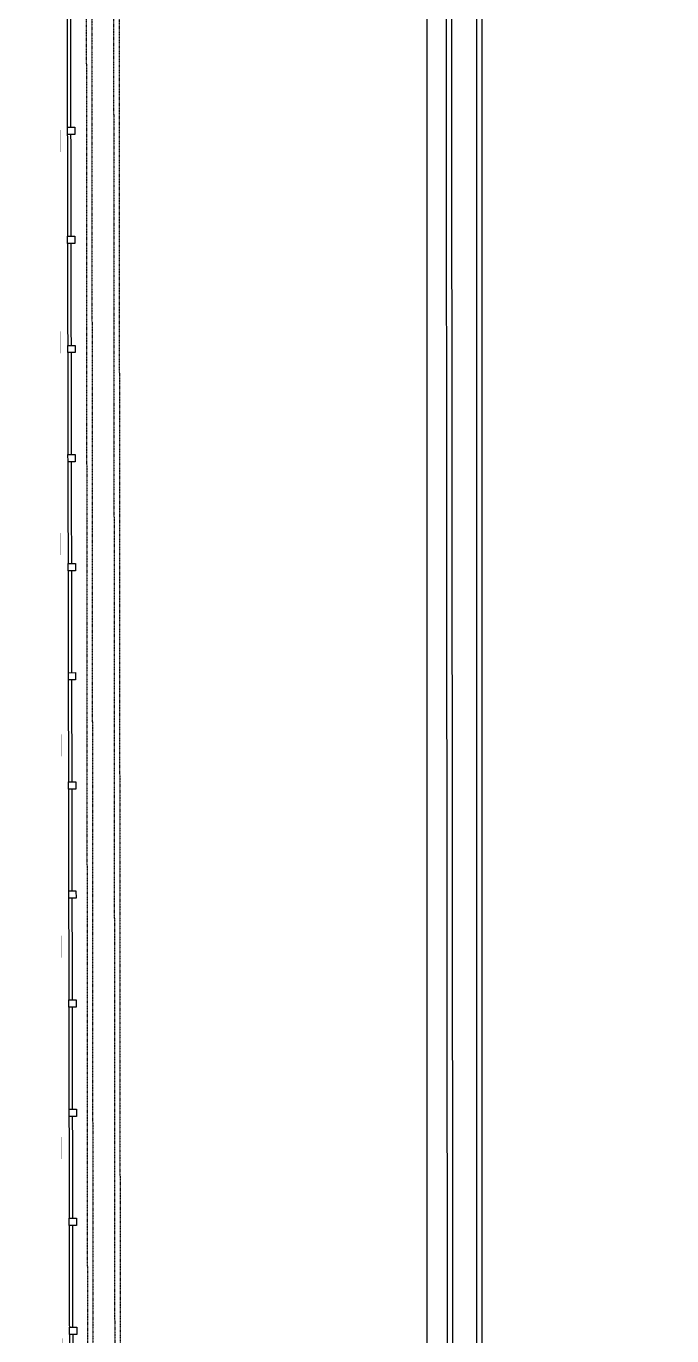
# Model space of a CAD drawing. Header units: inches. Extents: x 30871 to 1364211, y -265788 to 330728.
# Drawn here: x 150058 to 167807, y 198998 to 235010 of the extents above; entities that cross this region are included whole.
import ezdxf

# ---------------------------------------------------------------- set-up
doc = ezdxf.new("R2010")
doc.units = ezdxf.units.IN
doc.header["$MEASUREMENT"] = 0
doc.set_wipeout_variables(frame=1)
for name, pattern in [('$3$HIDDEN2', [0.1875, 0.125, -0.0625]), ('CENTER', [2, 1.25, -0.25, 0.25, -0.25]), ('HIDDENX2', [0.75, 0.5, -0.25]), ('PHANTOM', [2.5, 1.25, -0.25, 0.25, -0.25, 0.25, -0.25])]:
    doc.linetypes.add(name, pattern=pattern)
for name, color, linetype in [('A-_ANOTGRID----_', 8, 'CENTER'), ('A-_SDRAIN----_', 8, 'HIDDENX2'), ('A-FENCE', 3, 'Continuous'), ('A-HATCH', 8, 'Continuous'), ('A-WALL', 7, 'Continuous'), ('BO', 10, 'PHANTOM')]:
    doc.layers.add(name, color=color, linetype=linetype)

# ---------------------------------------------------------------- blocks, each defined once
blk = doc.blocks.new('SITE 2')
at = {"color": 20, "linetype": 'CENTER', "elevation": 0}
blk.add_lwpolyline([(1177812, 10221601), (1164051, 10182759), (993855, 10182759), (993855, 10348260), (1186670, 10348162), (1212511, 10319539), (1177812, 10221601)], dxfattribs=at)
at = {"layer": 'BO', "const_width": 1, "elevation": 1000}
blk.add_lwpolyline([(984012, 10172759), (983705, 10358262)], dxfattribs=at)
blk = doc.blocks.new('SIDEDRAIN')
at = {"layer": 'A-_SDRAIN----_', "linetype": '$3$HIDDEN2'}
for points in [[(-569778, 18426149), (-408302, 18426149), (-354151, 18578990), (-383006, 18610950), (-589128, 18611052), (-588974, 18425849)], [(-569778, 18426299), (-408408, 18426299), (-354322, 18578956), (-383072, 18610800), (-588978, 18610902), (-588824, 18425849)], [(-569778, 18426899), (-408831, 18426899), (-355007, 18578819), (-383339, 18610200), (-588377, 18610301), (-588224, 18425849)], [(-569778, 18427049), (-408937, 18427049), (-355179, 18578785), (-383406, 18610050), (-588227, 18610151), (-588074, 18425849)]]:
    blk.add_lwpolyline(points, dxfattribs=at)
blk = doc.blocks.new('COL-FENCE')
blk.add_wipeout([(-100, 100), (100, 100), (100, -100), (-100, -100)]).dxf.layer = 'A-FENCE'
at = {"layer": 'A-FENCE'}
blk.add_lwpolyline([(-100, -100), (-100, 100), (100, 100), (100, -100)], close=True, dxfattribs=at)

msp = doc.modelspace()

# ---------------------------------------------------------------- linework, layer by layer
at = {"layer": 'A-_ANOTGRID----_', "const_width": 0.1, "elevation": 0}
for points in [[(135174.227, 234679.161), (375172.579, 234679.161)], [(158536.749, 231179.161), (404427.708, 231179.161)], [(135174.227, 222679.161), (375172.579, 222679.161)]]:
    msp.add_lwpolyline(points, dxfattribs=at)
at = {"layer": 'A-_ANOTGRID----_', "const_width": 0.1}
msp.add_lwpolyline([(135174.227, 210679.161), (375172.579, 210679.161)], dxfattribs=at)
at = {"layer": 'A-HATCH', "color": 8, "elevation": 0}
msp.add_lwpolyline([(162583.575, 243836.245), (162583.575, 126671.122), (165033.275, 110923.871), (165033.275, 84584.63, -0.803595949), (161735.062, 84630.986), (161603.172, 243836.191), (162583.575, 243836.246)], format="xyb", dxfattribs=at)
msp.add_lwpolyline([(162433.575, 243686.238), (162433.575, 126659.525), (164883.275, 110912.273), (164883.275, 84602.442, -0.795113118), (161885.049, 84646.673), (161753.296, 243686.199)], format="xyb", close=True, dxfattribs=at)
at = {"layer": 'A-WALL', "elevation": 0}
msp.add_lwpolyline([(151440.847, 82033.202), (151540.847, 82033.282), (151233.825, 267335.463), (358276.897, 267233.436), (387174.221, 235226.178), (332934.257, 82132.689), (171032.275, 82132.827), (171032.275, 82032.827), (333004.918, 82032.689), (387288.382, 235248.957), (358321.36, 267333.414), (151133.659, 267435.512), (151440.847, 82033.116)], dxfattribs=at)

# ---------------------------------------------------------------- block references
at = {"layer": 'A-_SDRAIN----_'}
msp.add_blockref('SIDEDRAIN', (740811.504, -18343866.468, 0), dxfattribs=at)
at = {"layer": 'BO'}
msp.add_blockref('SITE 2', (-832772.253, -10090776.26, 0), dxfattribs=at)

# ---------------------------------------------------------------- next in the draw order: block references
at = {"layer": 'A-FENCE', "rotation": 0.09493170507952277}
for p in [(151292.15, 232133.079, 0), (151297.121, 229133.083, 0), (151302.092, 226133.087, 0), (151307.062, 223133.091, 0), (151312.033, 220133.095, 0), (151317.003, 217133.099, 0), (151321.974, 214133.103, 0), (151326.945, 211133.107, 0), (151331.915, 208133.112, 0), (151336.886, 205133.116, 0), (151341.857, 202133.12, 0), (151346.827, 199133.124, 0)]:
    msp.add_blockref('COL-FENCE', p, dxfattribs=at)

doc.saveas('drawing.dxf')
